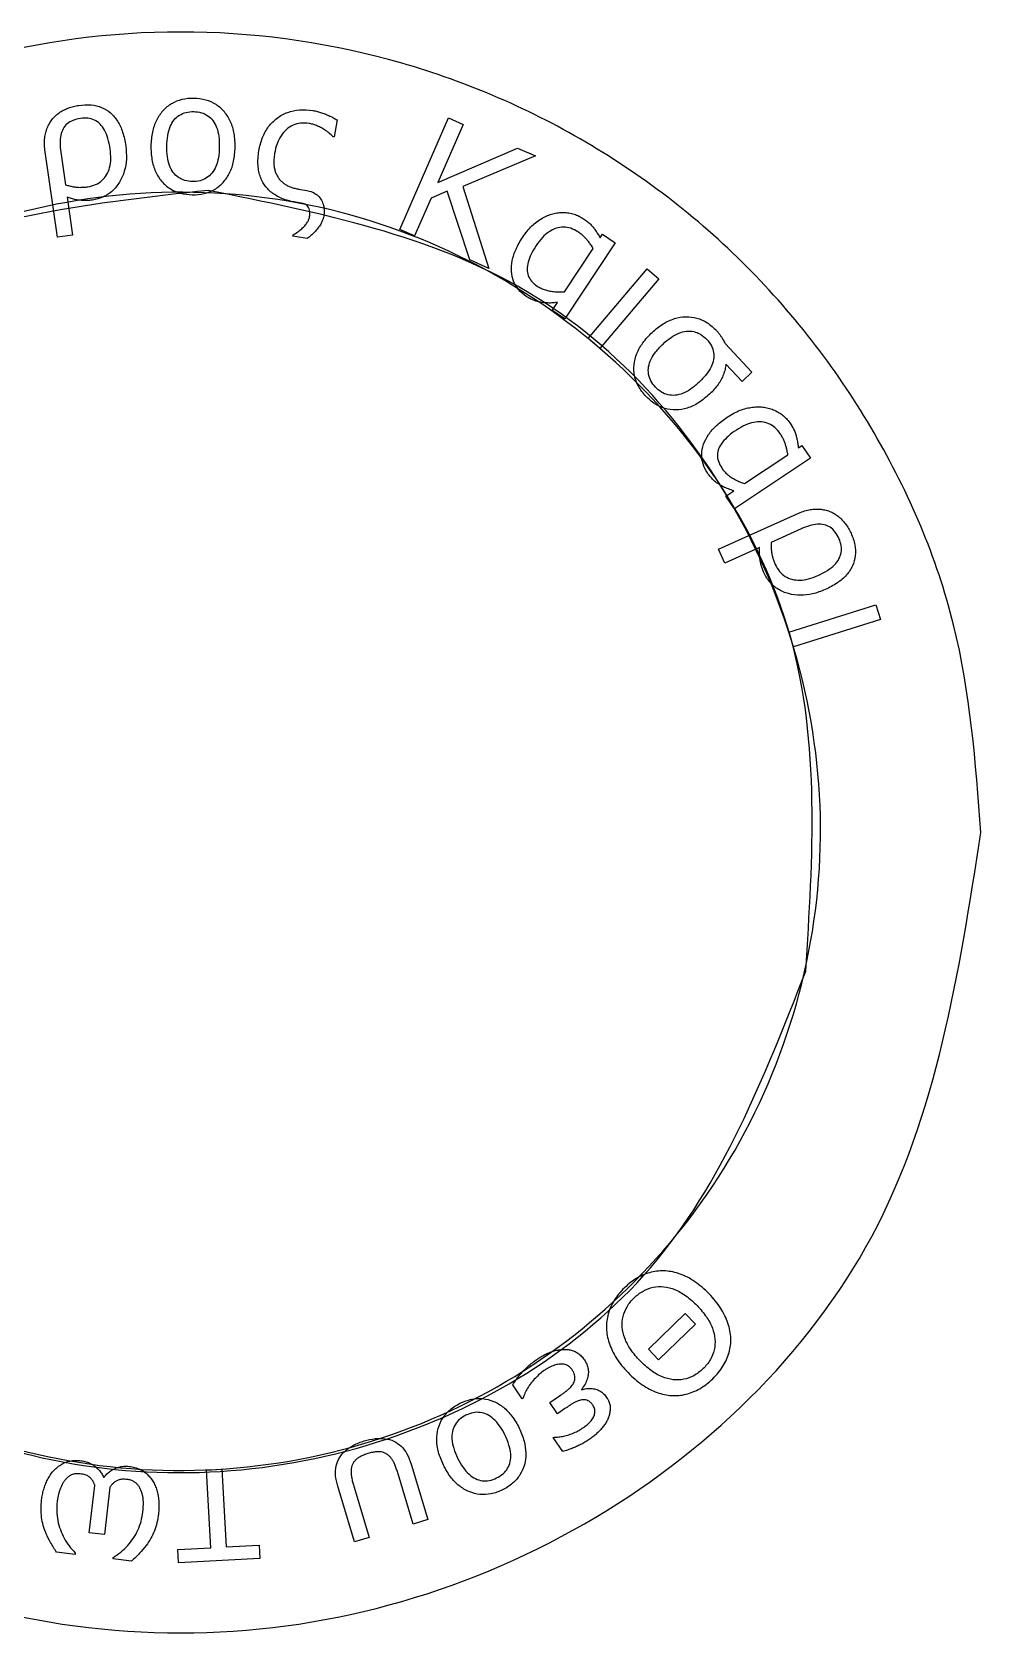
# Model space of a CAD drawing. Header units: millimetres. Extents: x 90.3 to 150.3, y 170.7 to 230.7.
# Drawn here: x 114.7 to 150.3, y 170.7 to 230.7 of the extents above; entities that cross this region are included whole.
import ezdxf

# ---------------------------------------------------------------- set-up
doc = ezdxf.new("R2010")
doc.units = ezdxf.units.MM
doc.layers.add('Layer_1', color=7, linetype='CONTINUOUS')

msp = doc.modelspace()

# ---------------------------------------------------------------- linework, layer by layer
at = {"layer": 'Layer_1', "color": 7}
for points in [[(131.86414, 221.790772), (131.14294, 222.106554), (130.30473, 224.690792), (129.69527, 224.429262), (129.07477, 223.012125), (128.51914, 223.255413), (130.34871, 227.433862), (130.90434, 227.190574), (129.94962, 225.010148), (132.93323, 226.302206), (133.60672, 226.007311), (130.88048, 224.860066)], [(117.6684, 226.266601)], [(118.25136, 226.387601)], [(121.75905, 226.337981)], [(122.35326, 226.327211)], [(121.34184, 224.716832)], [(136.02734, 218.789129), (135.58761, 219.161053), (137.79739, 221.773698), (138.23712, 221.401774)], [(134.69801, 220.917658)], [(139.73324, 217.517406)], [(140.13854, 217.082749)], [(141.44723, 213.726003)], [(144.19211, 210.280099)], [(144.46991, 209.753398)], [(143.28122, 207.603533), (143.10779, 208.152722), (146.37079, 209.183195), (146.54422, 208.634006)], [(150.3086, 200.650652)], [(143.73969, 195.45609)], [(137.84341, 181.2823), (139.22158, 182.62022), (139.60353, 182.22677), (138.22537, 180.88886)], [(137.5315, 180.84715)], [(138.71676, 179.54707)], [(130.69216, 177.2059)], [(120.20099, 173.78027), (121.43687, 173.84597), (121.28198, 176.75824), (121.8571, 176.78884), (122.01198, 173.87658), (123.24786, 173.94228), (123.27466, 173.43753), (120.22779, 173.27549)], [(130.15814, 176.94503)]]:
    msp.add_lwpolyline(points, close=True, dxfattribs=at)
for points in [[(126.17075, 227.357573), (126.06532, 226.719846), (126.02902, 226.725846)], [(116.05555, 224.462217), (116.2602, 223.040119), (115.69015, 222.958079), (115.22849, 226.166137)], [(115.81298, 226.14815), (115.98883, 224.926177)], [(124.73256, 224.763536), (125.0348, 224.713566)], [(124.89817, 224.223862), (124.62011, 224.269832)], [(125.68014, 223.790259), (125.68035, 223.790262)], [(125.05096, 222.913131), (124.516, 223.001571), (124.523, 223.043881)], [(136.03382, 222.935653), (136.12172, 223.068485), (136.60196, 222.750588), (134.71321, 219.897279)], [(134.69801, 220.917655), (135.77345, 222.542296)], [(134.71321, 219.897279), (134.23297, 220.215176), (134.43081, 220.514049)], [(140.71826, 218.972052), (141.72107, 217.896612), (141.35139, 217.551894), (140.7497, 218.197158)], [(143.46278, 215.065649), (143.59545, 215.153829), (143.91425, 214.674188), (141.06443, 212.780031)], [(141.44723, 213.726003), (143.06985, 214.804499)], [(141.06443, 212.780031), (140.74563, 213.259672), (141.04413, 213.458074)], [(142.0118, 211.330274), (140.70196, 210.739879), (140.4653, 211.264932), (143.42012, 212.596782)], [(143.56458, 212.030187), (142.43907, 211.522876)], [(133.14433, 179.44772), (133.11153, 179.42522), (132.75475, 179.9461)], [(134.71528, 179.05723), (134.43476, 178.86505), (134.14734, 179.28456), (134.54664, 179.55813)], [(135.33063, 179.77991), (135.34273, 179.76221)], [(134.63278, 177.4488), (134.27437, 177.97193), (134.30727, 177.99443)], [(117.41904, 176.493), (117.43734, 176.491)], [(128.95033, 176.97964), (129.57735, 174.89695), (129.02588, 174.73092), (128.45979, 176.61121)], [(117.66069, 176.1133), (117.44996, 174.33671), (116.88413, 174.40381), (117.09486, 176.1804)], [(126.80828, 176.11405), (127.37436, 174.23376), (126.82289, 174.06773), (126.1959, 176.15008)], [(115.0963, 175.63704), (115.0963, 175.63637)], [(116.35925, 173.64549), (116.35325, 173.59379), (115.65965, 173.67609)], [(118.47057, 173.3422), (117.77697, 173.4245), (117.78297, 173.4762)]]:
    msp.add_lwpolyline(points, dxfattribs=at)
for points, knots in [([(150.3086, 200.650652), (149.484047, 195.362126), (147.859398, 184.94193), (135.915997, 173.470518), (120.335817, 169.21864), (104.593948, 173.473937), (93.126017, 184.92855), (89.60462, 198.050841), (91.001079, 208.50122), (94.029281, 215.823045), (98.850487, 222.108675), (105.137087, 226.929445), (112.454622, 229.960343), (120.308469, 230.997237), (128.1631, 229.960359), (135.478291, 226.929378), (141.77354, 222.108924), (146.562536, 215.822113), (149.710293, 208.504675), (150.108613, 203.275901), (150.3086, 200.650652)], [0, 0, 0, 0, 15.685771, 30.906308, 46.592079, 62.277851, 77.498388, 93.184161, 101.037408, 108.825666, 116.678913, 124.53216, 132.320418, 140.173665, 148.026912, 155.81517, 163.668416, 171.521663, 179.309921, 187.163167, 187.163167, 187.163167, 187.163167]), ([(122.35326, 226.327211), (122.342277, 226.153454), (122.321533, 225.825244), (122.167721, 225.372075), (121.919619, 225.005327), (121.589006, 224.732923), (121.184535, 224.57411), (120.74174, 224.535955), (120.300009, 224.590047), (119.899384, 224.763184), (119.577868, 225.047087), (119.344195, 225.423644), (119.211868, 225.881694), (119.181816, 226.384679), (119.230119, 226.886195), (119.378837, 227.339269), (119.626559, 227.707021), (119.957289, 227.980788), (120.36417, 228.140437), (120.807744, 228.178847), (121.249024, 228.124317), (121.647679, 227.949813), (121.967271, 227.663929), (122.20255, 227.288539), (122.33973, 226.829971), (122.348577, 226.501243), (122.35326, 226.327211)], [0, 0, 0, 0, 0.520588, 0.983337, 1.416555, 1.833203, 2.248735, 2.699557, 3.153755, 3.571166, 3.988332, 4.420629, 4.883064, 5.403618, 5.924175, 6.386609, 6.818891, 7.23716, 7.65497, 8.109209, 8.560071, 8.975997, 9.393742, 9.826972, 10.289722, 10.810308, 10.810308, 10.810308, 10.810308]), ([(115.22849, 226.166137), (115.219105, 226.245976), (115.201056, 226.399522), (115.205206, 226.623726), (115.235251, 226.831814), (115.293144, 227.023731), (115.373485, 227.201106), (115.474817, 227.360076), (115.59774, 227.499865), (115.742691, 227.619232), (115.909485, 227.720466), (116.092693, 227.802487), (116.287221, 227.864999), (116.571769, 227.920502), (116.932554, 227.937886), (117.348221, 227.845202), (117.696971, 227.630057), (117.96737, 227.304972), (118.16041, 226.880274), (118.219607, 226.559606), (118.25136, 226.387601)], [0, 0, 0, 0, 0.240946, 0.463381, 0.670572, 0.86977, 1.062668, 1.253058, 1.433188, 1.618827, 1.814139, 2.016777, 2.219738, 2.425633, 2.885499, 3.292998, 3.684052, 4.091622, 4.543886, 5.067166, 5.067166, 5.067166, 5.067166]), ([(117.66836, 226.266601), (117.64488, 226.400326), (117.601953, 226.644814), (117.47674, 226.966339), (117.303682, 227.205942), (117.084, 227.360274), (116.82732, 227.432634), (116.549268, 227.421207), (116.279498, 227.355948), (116.046871, 227.223656), (115.888124, 227.023613), (115.805418, 226.771059), (115.776853, 226.473294), (115.800317, 226.262123), (115.81298, 226.14815)], [0, 0, 0, 0, 0.406645, 0.743467, 1.026212, 1.280527, 1.533723, 1.81161, 2.10649, 2.360048, 2.599183, 2.854068, 3.146805, 3.490058, 3.490058, 3.490058, 3.490058]), ([(121.75905, 226.337981), (121.756986, 226.473566), (121.753193, 226.722696), (121.67557, 227.063158), (121.533523, 227.331176), (121.332885, 227.524796), (121.080756, 227.641589), (120.798655, 227.677188), (120.514842, 227.651937), (120.256495, 227.544687), (120.047808, 227.358726), (119.897777, 227.094926), (119.810945, 226.757806), (119.781761, 226.377337), (119.797474, 225.996805), (119.874541, 225.660292), (120.014899, 225.390103), (120.215699, 225.192593), (120.469183, 225.073535), (120.750816, 225.037299), (121.032793, 225.063223), (121.288074, 225.172122), (121.495232, 225.360748), (121.647114, 225.624213), (121.739055, 225.9592), (121.752031, 226.205019), (121.75905, 226.337981)], [0, 0, 0, 0, 0.406086, 0.746158, 1.037207, 1.303637, 1.567819, 1.856006, 2.147572, 2.413619, 2.680551, 2.970766, 3.310578, 3.716638, 4.112199, 4.449308, 4.744222, 5.013217, 5.279171, 5.569131, 5.855675, 6.119349, 6.386678, 6.681535, 7.019895, 7.418537, 7.418537, 7.418537, 7.418537]), ([(124.62011, 224.269832), (124.543736, 224.284334), (124.394384, 224.312693), (124.180827, 224.379946), (123.982431, 224.463468), (123.801119, 224.567876), (123.640419, 224.696132), (123.50066, 224.844719), (123.38617, 225.016263), (123.298661, 225.209308), (123.235149, 225.423664), (123.204193, 225.661726), (123.206149, 225.922436), (123.247941, 226.273745), (123.353949, 226.687127), (123.586209, 227.113359), (123.913431, 227.440563), (124.315665, 227.660712), (124.779342, 227.754784), (125.156442, 227.730022), (125.429536, 227.674515), (125.592249, 227.628209), (125.748168, 227.56864), (125.897712, 227.503953), (126.03888, 227.434636), (126.127411, 227.3829), (126.17075, 227.357573)], [0, 0, 0, 0, 0.233048, 0.455732, 0.670208, 0.87781, 1.081233, 1.284864, 1.487387, 1.696971, 1.918477, 2.15567, 2.414365, 2.698588, 3.215942, 3.684611, 4.137078, 4.585505, 5.040421, 5.537381, 5.707693, 5.876281, 6.044169, 6.208041, 6.365026, 6.515577, 6.515577, 6.515577, 6.515577]), ([(126.02902, 226.725846), (125.974553, 226.774449), (125.870887, 226.866954), (125.710658, 226.984395), (125.555836, 227.075213), (125.406866, 227.143564), (125.263383, 227.194066), (125.064441, 227.239183), (124.810327, 227.251722), (124.512369, 227.173384), (124.25892, 227.001787), (124.055992, 226.757285), (123.908314, 226.449448), (123.835985, 226.150325), (123.804007, 225.893945), (123.800039, 225.703559), (123.819916, 225.535119), (123.8648, 225.387594), (123.924957, 225.255809), (124.002507, 225.139887), (124.096184, 225.04127), (124.20129, 224.956944), (124.318829, 224.887054), (124.448694, 224.834526), (124.586993, 224.791095), (124.683421, 224.772839), (124.73256, 224.763536)], [0, 0, 0, 0, 0.218909, 0.416646, 0.594848, 0.756446, 0.907703, 1.050234, 1.367682, 1.660596, 1.958289, 2.270593, 2.603335, 2.973693, 3.188689, 3.377734, 3.54367, 3.695143, 3.838456, 3.976905, 4.111427, 4.244926, 4.380068, 4.520007, 4.66428, 4.814192, 4.814192, 4.814192, 4.814192]), ([(115.98883, 224.926177), (116.03928, 224.911633), (116.135796, 224.88381), (116.276637, 224.853681), (116.409932, 224.832536), (116.543146, 224.828124), (116.681987, 224.833961), (116.879075, 224.855206), (117.11988, 224.914514), (117.370238, 225.06889), (117.55122, 225.295397), (117.66228, 225.578192), (117.705572, 225.910528), (117.681328, 226.142764), (117.6684, 226.266601)], [0, 0, 0, 0, 0.157463, 0.301241, 0.431878, 0.561725, 0.700317, 0.848457, 1.156448, 1.435768, 1.714472, 2.010739, 2.336855, 2.709416, 2.709416, 2.709416, 2.709416]), ([(118.25137, 226.387641), (118.267116, 226.221281), (118.297376, 225.901565), (118.215986, 225.433735), (118.036971, 225.023533), (117.771031, 224.683002), (117.414184, 224.447978), (117.096115, 224.361164), (116.857633, 224.337718), (116.70602, 224.335339), (116.544585, 224.34174), (116.378568, 224.362726), (116.213755, 224.401673), (116.108449, 224.441973), (116.05555, 224.462217)], [0, 0, 0, 0, 0.499542, 0.960033, 1.406672, 1.831023, 2.237561, 2.666281, 2.804951, 2.956182, 3.120741, 3.289295, 3.457488, 3.627259, 3.627259, 3.627259, 3.627259]), ([(143.73969, 195.45609), (142.179975, 191.46835), (139.106805, 183.611144), (127.792147, 176.719343), (114.88777, 176.097111), (103.327642, 182.142993), (96.361368, 193.087582), (95.758988, 206.093165), (101.801322, 217.625656), (112.740297, 224.600756), (125.77244, 225.194665), (137.204817, 219.177097), (144.546777, 208.149209), (144.011405, 199.729378), (143.73969, 195.45609)], [0, 0, 0, 0, 12.548607, 24.725028, 37.273635, 49.822246, 61.99867, 74.547281, 87.095899, 99.272329, 111.820947, 124.369564, 136.545994, 149.094611, 149.094611, 149.094611, 149.094611]), ([(121.34184, 224.716832), (125.539838, 223.873275), (133.811324, 222.211181), (142.56319, 212.265168), (145.416789, 199.664891), (141.470157, 187.230533), (131.901527, 178.469585), (119.198135, 175.617951), (106.791614, 179.565897), (98.022952, 189.127467), (95.175057, 201.858487), (99.115987, 214.162118), (108.701413, 223.307513), (117.086292, 224.242368), (121.34184, 224.716832)], [0, 0, 0, 0, 12.548605, 24.725023, 37.273628, 49.822236, 61.998656, 74.547263, 87.095877, 99.272303, 111.820917, 124.369532, 136.545959, 149.094574, 149.094574, 149.094574, 149.094574]), ([(125.0348, 224.713566), (125.107166, 224.69705), (125.246711, 224.665203), (125.429355, 224.550734), (125.565471, 224.392791), (125.658475, 224.207648), (125.70223, 224.000901), (125.687633, 223.861711), (125.68014, 223.790259)], [0, 0, 0, 0, 0.221439, 0.427003, 0.633805, 0.839762, 1.043062, 1.257507, 1.257507, 1.257507, 1.257507]), ([(124.523, 223.043881), (124.584137, 223.083029), (124.698047, 223.15597), (124.846976, 223.272137), (124.964442, 223.386296), (125.05551, 223.503177), (125.1174, 223.631418), (125.150779, 223.756956), (125.160166, 223.873527), (125.145248, 223.97569), (125.109912, 224.06844), (125.055925, 224.145933), (124.983661, 224.202444), (124.926828, 224.216682), (124.89817, 224.223862)], [0, 0, 0, 0, 0.217715, 0.405649, 0.565511, 0.708175, 0.847747, 0.989626, 1.095638, 1.196394, 1.296804, 1.390675, 1.476995, 1.564794, 1.564794, 1.564794, 1.564794]), ([(134.43081, 220.514049), (134.359886, 220.506674), (134.220825, 220.492214), (134.014377, 220.495472), (133.814965, 220.516998), (133.621677, 220.563582), (133.435359, 220.63936), (133.207022, 220.770597), (132.961873, 220.978909), (132.767392, 221.306069), (132.68948, 221.685511), (132.724575, 222.100463), (132.875484, 222.537975), (133.082455, 222.901913), (133.290018, 223.188328), (133.467284, 223.383078), (133.655708, 223.545004), (133.853435, 223.673053), (134.054712, 223.773489), (134.258007, 223.843799), (134.461678, 223.882745), (134.663608, 223.892837), (134.863337, 223.873674), (135.056947, 223.826636), (135.241566, 223.754477), (135.405705, 223.660317), (135.548778, 223.556058), (135.670592, 223.449614), (135.773564, 223.3349), (135.86412, 223.211335), (135.951998, 223.07882), (136.006041, 222.984259), (136.03382, 222.935653)], [0, 0, 0, 0, 0.213757, 0.419111, 0.61807, 0.814454, 1.013516, 1.219194, 1.603332, 1.964128, 2.339628, 2.746674, 3.198774, 3.717351, 3.997134, 4.25869, 4.505508, 4.740289, 4.963593, 5.178867, 5.383467, 5.583623, 5.783407, 5.983248, 6.179517, 6.376046, 6.549124, 6.71, 6.860416, 7.010502, 7.169256, 7.337164, 7.337164, 7.337164, 7.337164]), ([(125.68035, 223.790262), (125.667569, 223.732257), (125.641694, 223.614827), (125.562308, 223.447355), (125.455023, 223.291116), (125.32967, 223.148253), (125.196395, 223.019162), (125.098814, 222.948019), (125.05096, 222.913131)], [0, 0, 0, 0, 0.177723, 0.359798, 0.551544, 0.744835, 0.929256, 1.106728, 1.106728, 1.106728, 1.106728]), ([(135.77345, 222.542296), (135.743887, 222.587681), (135.687465, 222.674303), (135.599298, 222.793049), (135.510866, 222.897363), (135.418812, 222.992748), (135.315404, 223.080049), (135.159449, 223.192789), (134.944806, 223.304999), (134.659513, 223.3543), (134.375794, 223.306482), (134.10337, 223.168712), (133.849405, 222.943191), (133.62983, 222.65273), (133.447857, 222.343217), (133.328805, 222.043627), (133.281529, 221.767827), (133.323227, 221.512136), (133.463004, 221.290409), (133.642974, 221.141911), (133.821639, 221.040914), (133.981063, 220.979392), (134.152738, 220.937525), (134.33226, 220.915834), (134.515068, 220.906734), (134.63689, 220.914009), (134.69801, 220.917658)], [0, 0, 0, 0, 0.162468, 0.310082, 0.443333, 0.572519, 0.707283, 0.848643, 1.149836, 1.42501, 1.70156, 1.998119, 2.329144, 2.711545, 3.08634, 3.403443, 3.674161, 3.916125, 4.162331, 4.442962, 4.607459, 4.776701, 4.953806, 5.136175, 5.318479, 5.502041, 5.502041, 5.502041, 5.502041]), ([(140.13854, 217.082749), (140.003069, 216.967048), (139.748874, 216.74995), (139.312509, 216.54162), (138.876246, 216.469386), (138.455055, 216.522771), (138.064885, 216.704144), (137.730718, 216.996425), (137.461117, 217.352194), (137.30457, 217.762129), (137.287154, 218.190698), (137.396627, 218.619037), (137.634615, 219.031633), (137.976082, 219.403364), (138.371519, 219.718114), (138.80314, 219.925983), (139.241435, 219.999448), (139.668374, 219.94965), (140.065264, 219.766715), (140.316232, 219.549125), (140.464978, 219.379358), (140.532223, 219.290859), (140.591005, 219.200256), (140.641529, 219.114296), (140.684298, 219.039406), (140.707747, 218.992901), (140.71826, 218.972052)], [0, 0, 0, 0, 0.532819, 0.999767, 1.430535, 1.842297, 2.25437, 2.701658, 3.161943, 3.581239, 3.996847, 4.428216, 4.890339, 5.410861, 5.934526, 6.398561, 6.83188, 7.250352, 7.668708, 8.123245, 8.23495, 8.345803, 8.45632, 8.558741, 8.64493, 8.714967, 8.714967, 8.714967, 8.714967]), ([(139.73324, 217.517406), (139.828722, 217.612389), (140.004535, 217.787282), (140.196226, 218.077163), (140.296705, 218.362215), (140.301046, 218.640938), (140.209578, 218.904625), (140.035044, 219.13633), (139.813601, 219.328201), (139.547332, 219.440964), (139.261556, 219.450268), (138.968756, 219.3676), (138.670848, 219.200288), (138.383157, 218.962419), (138.12549, 218.691749), (137.936871, 218.404939), (137.837174, 218.118219), (137.833213, 217.835534), (137.92595, 217.567347), (138.098697, 217.336738), (138.31547, 217.149241), (138.571948, 217.040311), (138.851376, 217.022812), (139.144459, 217.100531), (139.447426, 217.268336), (139.632869, 217.429939), (139.73324, 217.517406)], [0, 0, 0, 0, 0.403294, 0.742595, 1.033536, 1.298142, 1.562743, 1.855018, 2.159334, 2.432562, 2.704796, 3.000227, 3.334583, 3.722599, 4.116412, 4.452013, 4.744966, 5.014877, 5.284042, 5.580456, 5.870037, 6.134638, 6.401222, 6.694408, 7.032246, 7.43084, 7.43084, 7.43084, 7.43084]), ([(140.7497, 218.197158), (140.739698, 218.132481), (140.719527, 218.002039), (140.657066, 217.810836), (140.571756, 217.62171), (140.457184, 217.435867), (140.312552, 217.253213), (140.197979, 217.140976), (140.13854, 217.082749)], [0, 0, 0, 0, 0.196058, 0.395419, 0.601119, 0.81732, 1.048676, 1.298102, 1.298102, 1.298102, 1.298102]), ([(141.04413, 213.458074), (140.975923, 213.478864), (140.842188, 213.519626), (140.653263, 213.602926), (140.477932, 213.700331), (140.317971, 213.818413), (140.175791, 213.960688), (140.016472, 214.170398), (139.871632, 214.457651), (139.819697, 214.834691), (139.89548, 215.214566), (140.089216, 215.583192), (140.398389, 215.927569), (140.73059, 216.182382), (141.033207, 216.365518), (141.272262, 216.475996), (141.508829, 216.551892), (141.740789, 216.592968), (141.96528, 216.607221), (142.179913, 216.592933), (142.382694, 216.549602), (142.572652, 216.480368), (142.749207, 216.385039), (142.909282, 216.266407), (143.051306, 216.128127), (143.165905, 215.977544), (143.257167, 215.82585), (143.327995, 215.680412), (143.378242, 215.534679), (143.413632, 215.385627), (143.443067, 215.229367), (143.456087, 215.121232), (143.46278, 215.065649)], [0, 0, 0, 0, 0.213753, 0.419106, 0.618069, 0.814454, 1.013517, 1.219195, 1.603334, 1.964131, 2.339632, 2.746679, 3.198778, 3.717345, 3.997133, 4.258693, 4.505512, 4.740293, 4.963595, 5.178867, 5.383465, 5.583621, 5.783405, 5.983246, 6.179518, 6.37605, 6.549126, 6.710001, 6.860418, 7.010508, 7.169264, 7.337172, 7.337172, 7.337172, 7.337172]), ([(143.06985, 214.804499), (143.060271, 214.857809), (143.041989, 214.959555), (143.006948, 215.103245), (142.966016, 215.233729), (142.91833, 215.357415), (142.857008, 215.47806), (142.757152, 215.642563), (142.603062, 215.829428), (142.359401, 215.985797), (142.079421, 216.052085), (141.774862, 216.03111), (141.453182, 215.922113), (141.137932, 215.73991), (140.849913, 215.525535), (140.62372, 215.295829), (140.472911, 215.060125), (140.411882, 214.808348), (140.454424, 214.549715), (140.562471, 214.342916), (140.687792, 214.180386), (140.81074, 214.061706), (140.952618, 213.95637), (141.10957, 213.866569), (141.274444, 213.78709), (141.389503, 213.746412), (141.44723, 213.726003)], [0, 0, 0, 0, 0.162465, 0.310079, 0.443336, 0.572516, 0.707281, 0.848652, 1.14984, 1.425009, 1.701559, 1.998122, 2.329147, 2.711545, 3.086341, 3.403444, 3.674161, 3.916125, 4.162331, 4.44296, 4.607456, 4.776699, 4.953805, 5.136169, 5.318472, 5.502032, 5.502032, 5.502032, 5.502032]), ([(143.42012, 212.596782), (143.494241, 212.627901), (143.636791, 212.687748), (143.853378, 212.745832), (144.061647, 212.774583), (144.26209, 212.772104), (144.454776, 212.744014), (144.635586, 212.690647), (144.803947, 212.611233), (144.95878, 212.504995), (145.102239, 212.372752), (145.231779, 212.219415), (145.345708, 212.0498), (145.477833, 211.791747), (145.594423, 211.449877), (145.620455, 211.024804), (145.510303, 210.630113), (145.272783, 210.280283), (144.918139, 209.977202), (144.626399, 209.831534), (144.46991, 209.753398)], [0, 0, 0, 0, 0.240945, 0.463381, 0.67057, 0.869765, 1.062663, 1.253058, 1.433189, 1.618829, 1.814144, 2.01678, 2.219742, 2.42564, 2.885501, 3.293, 3.684052, 4.091622, 4.543886, 5.067164, 5.067164, 5.067164, 5.067164]), ([(144.19212, 210.280099), (144.314115, 210.33969), (144.537157, 210.448639), (144.811441, 210.657978), (144.99377, 210.890599), (145.081242, 211.144421), (145.079704, 211.411099), (144.99174, 211.675118), (144.854335, 211.916271), (144.66281, 212.103178), (144.426635, 212.200332), (144.161055, 212.209883), (143.867018, 212.154904), (143.670593, 212.073904), (143.56458, 212.030187)], [0, 0, 0, 0, 0.406648, 0.74347, 1.026207, 1.280519, 1.533713, 1.811599, 2.106484, 2.36004, 2.599169, 2.85406, 3.1468, 3.490049, 3.490049, 3.490049, 3.490049]), ([(144.46985, 209.753395), (144.314353, 209.692204), (144.015514, 209.574604), (143.543437, 209.523282), (143.099705, 209.581721), (142.698854, 209.742982), (142.374222, 210.020806), (142.202722, 210.302396), (142.114189, 210.52507), (142.069934, 210.670099), (142.031398, 210.826998), (142.005597, 210.992336), (141.997402, 211.161491), (142.006986, 211.273838), (142.0118, 211.330274)], [0, 0, 0, 0, 0.499542, 0.960035, 1.406677, 1.831027, 2.237564, 2.666282, 2.804948, 2.956177, 3.120737, 3.289292, 3.457486, 3.627259, 3.627259, 3.627259, 3.627259]), ([(142.43907, 211.522876), (142.439073, 211.470372), (142.439079, 211.369926), (142.449124, 211.226252), (142.465659, 211.092309), (142.498298, 210.963079), (142.542348, 210.831279), (142.617359, 210.647787), (142.741008, 210.43281), (142.958669, 210.234987), (143.226428, 210.123797), (143.528917, 210.095373), (143.860248, 210.14579), (144.076693, 210.233388), (144.19211, 210.280099)], [0, 0, 0, 0, 0.157461, 0.301239, 0.431873, 0.561718, 0.700312, 0.848461, 1.156449, 1.435765, 1.714467, 2.010735, 2.336851, 2.709415, 2.709415, 2.709415, 2.709415]), ([(138.71676, 179.54707), (138.624314, 179.556994), (138.43636, 179.57717), (138.157854, 179.661956), (137.880404, 179.786347), (137.604077, 179.951086), (137.333427, 180.159666), (137.074855, 180.404003), (136.838171, 180.67013), (136.637718, 180.948397), (136.48197, 181.230845), (136.36687, 181.51191), (136.293857, 181.789818), (136.26473, 182.066616), (136.275689, 182.340328), (136.327784, 182.609864), (136.421085, 182.870218), (136.554692, 183.121885), (136.730573, 183.363914), (136.940904, 183.59033), (137.173771, 183.793671), (137.421977, 183.960947), (137.679913, 184.088684), (137.945406, 184.175185), (138.215551, 184.220414), (138.489137, 184.223687), (138.765072, 184.18515), (139.041999, 184.104101), (139.319428, 183.982849), (139.593515, 183.816443), (139.863498, 183.607432), (140.121031, 183.363411), (140.35653, 183.099451), (140.555412, 182.825585), (140.71223, 182.54664), (140.828881, 182.264962), (140.903888, 181.98116), (140.937206, 181.701407), (140.926554, 181.426635), (140.872323, 181.158562), (140.775788, 180.895148), (140.639347, 180.640434), (140.465782, 180.397915), (140.257411, 180.172404), (140.025306, 179.970345), (139.775902, 179.802319), (139.516649, 179.678066), (139.253141, 179.591432), (138.985038, 179.543217), (138.806019, 179.545788), (138.71676, 179.54707)], [0, 0, 0, 0, 0.278414, 0.566055, 0.868631, 1.189079, 1.528741, 1.891629, 2.254873, 2.595696, 2.918235, 3.220242, 3.504713, 3.777216, 4.052173, 4.323552, 4.597562, 4.878829, 5.17548, 5.492506, 5.80412, 6.100956, 6.387929, 6.664827, 6.935623, 7.2065, 7.482467, 7.768333, 8.069519, 8.38821, 8.727721, 9.091953, 9.451087, 9.787569, 10.105275, 10.408923, 10.699731, 10.983222, 11.250952, 11.521167, 11.800361, 12.089601, 12.385431, 12.692625, 13.008678, 13.306702, 13.591942, 13.868236, 14.137029, 14.404328, 14.404328, 14.404328, 14.404328]), ([(137.5315, 180.84715), (137.664229, 180.720623), (137.91193, 180.484496), (138.334983, 180.238302), (138.75958, 180.122682), (139.174793, 180.134444), (139.565191, 180.280493), (139.900272, 180.541763), (140.17185, 180.869313), (140.331163, 181.256522), (140.356198, 181.671753), (140.251529, 182.099483), (140.015051, 182.526326), (139.673595, 182.928919), (139.280316, 183.282577), (138.856651, 183.531611), (138.429637, 183.644393), (138.015774, 183.625668), (137.629135, 183.478978), (137.297963, 183.220896), (137.03036, 182.897798), (136.872737, 182.516295), (136.843526, 182.103706), (136.943555, 181.674531), (137.177568, 181.241217), (137.407889, 180.984779), (137.5315, 180.84715)], [0, 0, 0, 0, 0.548779, 1.024144, 1.451745, 1.853008, 2.249795, 2.680347, 3.114276, 3.51293, 3.914695, 4.341421, 4.816501, 5.365245, 5.918829, 6.396725, 6.825511, 7.225161, 7.619778, 8.045802, 8.471495, 8.865177, 9.263549, 9.692335, 10.17023, 10.723822, 10.723822, 10.723822, 10.723822]), ([(132.75475, 179.9461), (132.796769, 180.0121), (132.879212, 180.141592), (133.017067, 180.321208), (133.163783, 180.48591), (133.322578, 180.638036), (133.494687, 180.781586), (133.660553, 180.903439), (133.817389, 181.004009), (133.962763, 181.083232), (134.114153, 181.154973), (134.271096, 181.21431), (134.4325, 181.254978), (134.594109, 181.277521), (134.754222, 181.281249), (134.909865, 181.259651), (135.061507, 181.21752), (135.204243, 181.140921), (135.333224, 181.029276), (135.446093, 180.888786), (135.536746, 180.727145), (135.587714, 180.548746), (135.597879, 180.361694), (135.557587, 180.167475), (135.468068, 179.968384), (135.378323, 179.845314), (135.33063, 179.77991)], [0, 0, 0, 0, 0.234631, 0.460349, 0.678377, 0.895774, 1.119413, 1.350302, 1.512757, 1.677971, 1.846628, 2.015038, 2.180452, 2.344857, 2.503739, 2.659184, 2.81473, 2.973518, 3.140725, 3.323068, 3.511923, 3.692755, 3.874895, 4.068418, 4.28209, 4.524428, 4.524428, 4.524428, 4.524428]), ([(134.54664, 179.55813), (134.580166, 179.581472), (134.64501, 179.626618), (134.736565, 179.695484), (134.819725, 179.762905), (134.896332, 179.828971), (134.961748, 179.900423), (135.018326, 179.974267), (135.061005, 180.053901), (135.085513, 180.139233), (135.094168, 180.229028), (135.080128, 180.323111), (135.043128, 180.419174), (134.988934, 180.510564), (134.923706, 180.592249), (134.848592, 180.654992), (134.764773, 180.697031), (134.676404, 180.721624), (134.5853, 180.732164), (134.494914, 180.727121), (134.405156, 180.710152), (134.314824, 180.684011), (134.220969, 180.647912), (134.12533, 180.602449), (134.029251, 180.548964), (133.90693, 180.470395), (133.761284, 180.357374), (133.598249, 180.199818), (133.445076, 180.022393), (133.311075, 179.834341), (133.205826, 179.643178), (133.164272, 179.511103), (133.14433, 179.44772)], [0, 0, 0, 0, 0.122548, 0.237029, 0.343567, 0.443761, 0.540124, 0.633657, 0.722281, 0.809362, 0.898361, 0.990887, 1.091932, 1.205321, 1.308505, 1.404165, 1.496456, 1.587587, 1.678081, 1.770379, 1.857994, 1.951644, 2.052122, 2.159333, 2.26907, 2.381793, 2.595224, 2.820848, 3.060937, 3.29734, 3.512927, 3.711855, 3.711855, 3.711855, 3.711855]), ([(130.15814, 176.94507), (130.088844, 177.104788), (129.957951, 177.40648), (129.888702, 177.880012), (129.942779, 178.319485), (130.113216, 178.712499), (130.401118, 179.037966), (130.778049, 179.273431), (131.196012, 179.42627), (131.631541, 179.454401), (132.04703, 179.347905), (132.426456, 179.118922), (132.752723, 178.771261), (133.00836, 178.337043), (133.193584, 177.868489), (133.267323, 177.397358), (133.214049, 176.957161), (133.044126, 176.562878), (132.754455, 176.235567), (132.376943, 175.99952), (131.959183, 175.847273), (131.524792, 175.821244), (131.110103, 175.930344), (130.729782, 176.15757), (130.398961, 176.503489), (130.241501, 176.792189), (130.15814, 176.94503)], [0, 0, 0, 0, 0.520584, 0.983333, 1.416566, 1.83321, 2.248738, 2.699556, 3.153756, 3.571168, 3.988333, 4.420628, 4.883061, 5.403614, 5.92417, 6.386606, 6.818903, 7.237172, 7.654982, 8.109224, 8.560085, 8.976012, 9.393754, 9.826983, 10.289734, 10.810323, 10.810323, 10.810323, 10.810323]), ([(135.34273, 179.76221), (135.401775, 179.780076), (135.516604, 179.81482), (135.695332, 179.821976), (135.866227, 179.79216), (136.025508, 179.725407), (136.165763, 179.620048), (136.277861, 179.48515), (136.362036, 179.336606), (136.410429, 179.18183), (136.415678, 179.026342), (136.391515, 178.876484), (136.350349, 178.731446), (136.288976, 178.594646), (136.209133, 178.465351), (136.114819, 178.339885), (136.005338, 178.219544), (135.885925, 178.105352), (135.760272, 177.999104), (135.620044, 177.896388), (135.467947, 177.798998), (135.306524, 177.708453), (135.144467, 177.634451), (134.980618, 177.567696), (134.810259, 177.505278), (134.692724, 177.467876), (134.63278, 177.4488)], [0, 0, 0, 0, 0.184458, 0.358726, 0.530823, 0.701347, 0.871852, 1.051835, 1.223791, 1.381386, 1.53318, 1.685885, 1.835329, 1.984303, 2.134056, 2.290346, 2.454552, 2.621531, 2.785728, 2.947841, 3.142626, 3.327248, 3.502563, 3.676682, 3.857974, 4.046677, 4.046677, 4.046677, 4.046677]), ([(130.69216, 177.20587), (130.75569, 177.086072), (130.872422, 176.865951), (131.09647, 176.598096), (131.344931, 176.424086), (131.6117, 176.342971), (131.88936, 176.353708), (132.156761, 176.450383), (132.397994, 176.602022), (132.57924, 176.815082), (132.68045, 177.075633), (132.694031, 177.378808), (132.617946, 177.718518), (132.470797, 178.070593), (132.283618, 178.402283), (132.061864, 178.666863), (131.813946, 178.843605), (131.545266, 178.928113), (131.26537, 178.918792), (130.998094, 178.822909), (130.758795, 178.671521), (130.581031, 178.458384), (130.482406, 178.196147), (130.467071, 177.892425), (130.537625, 177.552295), (130.637914, 177.327493), (130.69216, 177.2059)], [0, 0, 0, 0, 0.406085, 0.746157, 1.037216, 1.303643, 1.567827, 1.856018, 2.147584, 2.41363, 2.680558, 2.970775, 3.310586, 3.71665, 4.112214, 4.449325, 4.74423, 5.013226, 5.279181, 5.56914, 5.855682, 6.119353, 6.386683, 6.681543, 7.019904, 7.418536, 7.418536, 7.418536, 7.418536]), ([(134.30727, 177.99443), (134.365576, 177.993729), (134.485939, 177.992283), (134.671151, 178.023034), (134.86094, 178.07625), (135.050518, 178.148842), (135.233442, 178.23931), (135.374443, 178.326483), (135.477215, 178.400178), (135.544694, 178.453684), (135.60715, 178.509101), (135.666993, 178.567762), (135.720694, 178.636389), (135.766565, 178.708479), (135.806555, 178.781876), (135.829026, 178.859938), (135.840057, 178.941879), (135.835571, 179.025726), (135.811434, 179.107078), (135.764169, 179.190097), (135.700206, 179.269048), (135.620938, 179.336241), (135.533888, 179.37562), (135.443058, 179.390789), (135.348965, 179.387975), (135.254917, 179.366051), (135.16213, 179.33186), (135.070829, 179.289212), (134.980979, 179.237177), (134.893447, 179.177392), (134.804172, 179.118004), (134.744973, 179.07753), (134.71528, 179.05723)], [0, 0, 0, 0, 0.174646, 0.360529, 0.560635, 0.765383, 0.968571, 1.171999, 1.261877, 1.347872, 1.430205, 1.512327, 1.59889, 1.690858, 1.768687, 1.848582, 1.932961, 2.015853, 2.098517, 2.185034, 2.300814, 2.401945, 2.493885, 2.583655, 2.675997, 2.774502, 2.871913, 2.972302, 3.076446, 3.182999, 3.290226, 3.398131, 3.398131, 3.398131, 3.398131]), ([(126.1959, 176.15008), (126.162626, 176.283417), (126.10039, 176.53281), (126.120674, 176.90605), (126.248655, 177.231705), (126.480721, 177.49955), (126.801385, 177.710195), (127.184149, 177.856405), (127.58314, 177.945857), (127.963644, 177.948145), (128.304527, 177.857468), (128.593162, 177.658796), (128.817344, 177.356116), (128.903881, 177.111135), (128.95033, 176.97964)], [0, 0, 0, 0, 0.41056, 0.767911, 1.101747, 1.441433, 1.813814, 2.241583, 2.664557, 3.034383, 3.37275, 3.706056, 4.065679, 4.482371, 4.482371, 4.482371, 4.482371]), ([(115.0963, 175.63637), (115.105586, 175.701268), (115.124253, 175.831735), (115.173043, 176.025056), (115.235893, 176.214239), (115.312618, 176.395514), (115.408972, 176.561261), (115.524021, 176.713081), (115.658561, 176.846778), (115.811112, 176.958694), (115.976926, 177.046098), (116.161647, 177.101618), (116.36586, 177.121091), (116.571768, 177.110694), (116.769581, 177.071737), (116.946199, 176.999284), (117.104382, 176.896583), (117.2382, 176.773256), (117.348444, 176.640239), (117.396009, 176.541034), (117.41904, 176.493)], [0, 0, 0, 0, 0.196565, 0.395162, 0.5971, 0.794284, 0.98455, 1.17071, 1.364259, 1.551383, 1.73642, 1.923915, 2.126051, 2.348823, 2.540504, 2.728047, 2.917887, 3.103028, 3.272714, 3.431998, 3.431998, 3.431998, 3.431998]), ([(128.45979, 176.61121), (128.442097, 176.66811), (128.408904, 176.774855), (128.354067, 176.921745), (128.299481, 177.048038), (128.238101, 177.156376), (128.164857, 177.248498), (128.082722, 177.326512), (127.988693, 177.385263), (127.885513, 177.424229), (127.770114, 177.446338), (127.638629, 177.442515), (127.488948, 177.418761), (127.330212, 177.377121), (127.175937, 177.324179), (127.041109, 177.261095), (126.928753, 177.188251), (126.837763, 177.106564), (126.769126, 177.014552), (126.724068, 176.91304), (126.702404, 176.803864), (126.694939, 176.688633), (126.705296, 176.564215), (126.727291, 176.42764), (126.761594, 176.275546), (126.792141, 176.169878), (126.80828, 176.11405)], [0, 0, 0, 0, 0.178731, 0.335301, 0.470154, 0.591182, 0.707608, 0.822032, 0.929375, 1.037834, 1.151249, 1.279542, 1.430162, 1.605262, 1.771189, 1.918929, 2.050654, 2.171533, 2.283859, 2.392479, 2.501707, 2.616082, 2.73788, 2.875313, 3.030934, 3.205251, 3.205251, 3.205251, 3.205251]), ([(117.09486, 176.1804), (117.089734, 176.193285), (117.07891, 176.220492), (117.060022, 176.262714), (117.03912, 176.308249), (117.014194, 176.354595), (116.983043, 176.398517), (116.945608, 176.441181), (116.901555, 176.48102), (116.852164, 176.517731), (116.797059, 176.552048), (116.727559, 176.578979), (116.639837, 176.599415), (116.529848, 176.616666), (116.406361, 176.62252), (116.280295, 176.601376), (116.167471, 176.553057), (116.06963, 176.481632), (115.982219, 176.395341), (115.909191, 176.295123), (115.850447, 176.185328), (115.799474, 176.071829), (115.758314, 175.952975), (115.72511, 175.82997), (115.698744, 175.703295), (115.668698, 175.497486), (115.655537, 175.21427), (115.694875, 174.859366), (115.792024, 174.520773), (115.935558, 174.201854), (116.12215, 173.90435), (116.279815, 173.732215), (116.35925, 173.64549)], [0, 0, 0, 0, 0.041598, 0.087833, 0.138736, 0.191914, 0.245423, 0.299902, 0.361893, 0.423195, 0.484409, 0.556016, 0.645568, 0.754202, 0.889858, 1.014564, 1.134268, 1.254534, 1.375898, 1.50149, 1.624869, 1.748893, 1.874419, 2.001747, 2.130899, 2.262338, 2.625499, 2.977958, 3.32879, 3.67764, 4.024519, 4.376739, 4.376739, 4.376739, 4.376739]), ([(117.43734, 176.491), (117.471505, 176.532553), (117.540922, 176.616978), (117.673061, 176.721563), (117.822609, 176.811597), (117.99273, 176.877071), (118.181142, 176.905008), (118.384076, 176.8959), (118.58945, 176.857026), (118.784972, 176.787262), (118.95498, 176.687775), (119.096928, 176.561908), (119.217954, 176.420213), (119.31431, 176.260744), (119.389237, 176.088155), (119.44491, 175.904494), (119.480457, 175.711526), (119.494614, 175.513403), (119.495276, 175.314339), (119.475495, 175.070496), (119.426035, 174.789226), (119.331464, 174.480818), (119.196292, 174.190941), (119.008993, 173.909993), (118.765909, 173.623076), (118.573064, 173.439675), (118.47057, 173.3422)], [0, 0, 0, 0, 0.160983, 0.327079, 0.50238, 0.683398, 0.86996, 1.069443, 1.290224, 1.494812, 1.689282, 1.877158, 2.061396, 2.246339, 2.433847, 2.624519, 2.820893, 3.021155, 3.219631, 3.41755, 3.754399, 4.074252, 4.382646, 4.710379, 5.084227, 5.508324, 5.508324, 5.508324, 5.508324]), ([(117.78297, 173.4762), (117.879473, 173.541562), (118.071657, 173.671731), (118.321909, 173.916471), (118.539432, 174.190697), (118.712441, 174.498618), (118.834232, 174.835319), (118.887007, 175.114886), (118.9071, 175.32144), (118.913688, 175.447252), (118.915351, 175.569067), (118.905684, 175.691269), (118.880413, 175.816993), (118.844566, 175.940946), (118.797223, 176.058395), (118.733933, 176.161076), (118.658064, 176.254717), (118.559743, 176.329304), (118.44111, 176.380464), (118.321962, 176.403682), (118.213906, 176.411967), (118.124763, 176.410916), (118.044552, 176.400369), (117.974615, 176.380107), (117.913444, 176.357182), (117.861344, 176.327837), (117.815413, 176.295193), (117.773567, 176.259025), (117.738361, 176.219157), (117.706686, 176.181449), (117.680438, 176.146651), (117.666873, 176.123742), (117.66069, 176.1133)], [0, 0, 0, 0, 0.349062, 0.695151, 1.045114, 1.396258, 1.749714, 2.114578, 2.246332, 2.372195, 2.492439, 2.611594, 2.739157, 2.876432, 2.998373, 3.11767, 3.237102, 3.35794, 3.483915, 3.621291, 3.720092, 3.808761, 3.888319, 3.961898, 4.026775, 4.083837, 4.140699, 4.195651, 4.249317, 4.300018, 4.343455, 4.37984, 4.37984, 4.37984, 4.37984]), ([(115.65965, 173.67609), (115.582798, 173.794838), (115.4382, 174.018266), (115.26903, 174.354084), (115.152484, 174.671067), (115.089437, 174.984461), (115.067552, 175.306692), (115.086553, 175.52504), (115.0963, 175.63704)], [0, 0, 0, 0, 0.424098, 0.797949, 1.125687, 1.434072, 1.753927, 2.090783, 2.090783, 2.090783, 2.090783])]:
    msp.add_open_spline(points, degree=3, knots=knots, dxfattribs=at)

doc.saveas('drawing.dxf')
